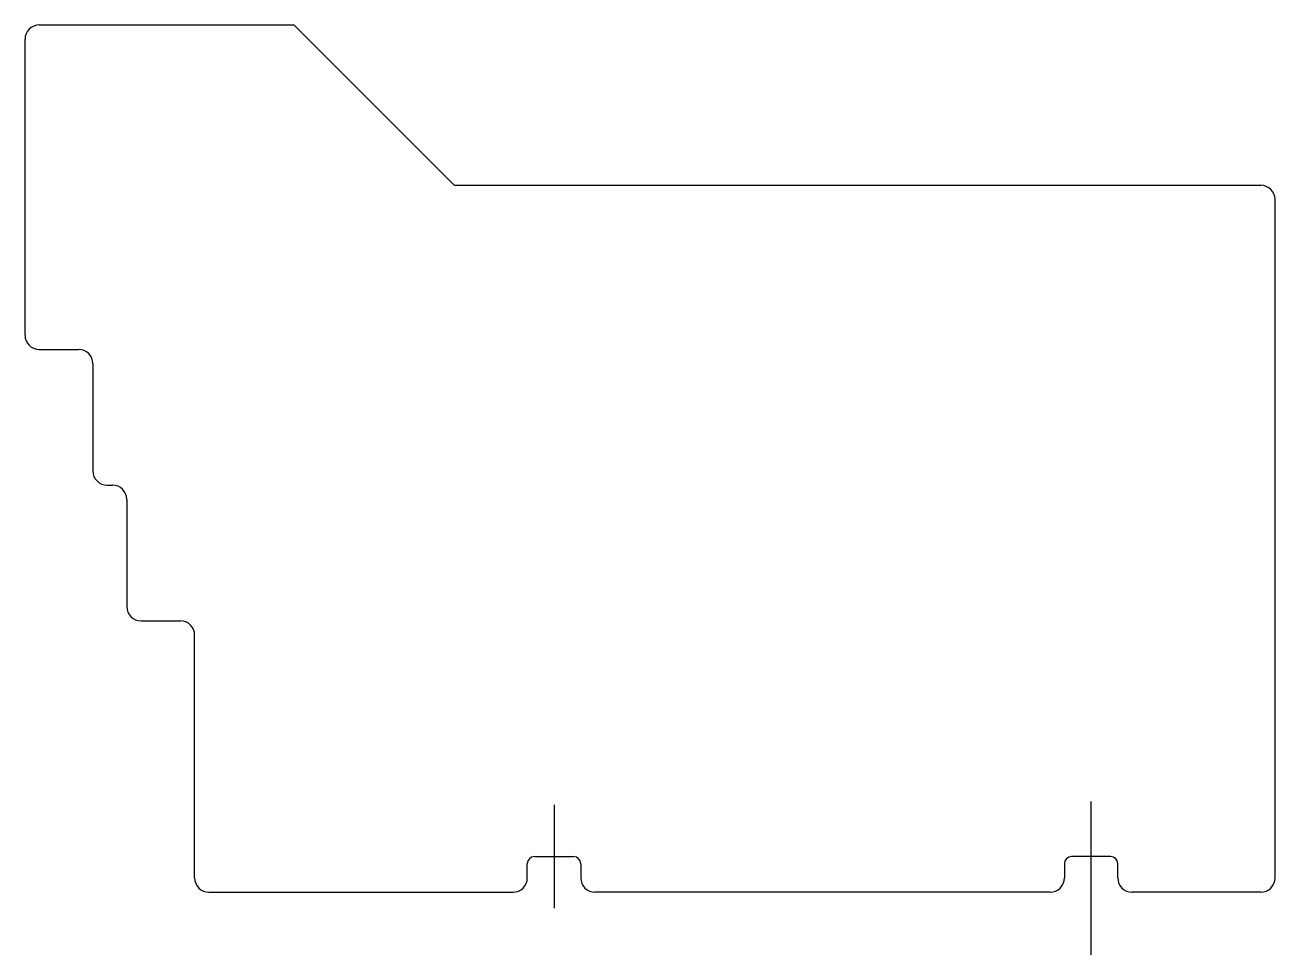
# Model space of a CAD drawing. Header units: millimetres. Extents: x -26 to 150, y -10 to 120.
import ezdxf

# ---------------------------------------------------------------- set-up
doc = ezdxf.new("R2010")
doc.units = ezdxf.units.MM
doc.layers.get('0').update_dxf_attribs({"linetype": 'CONTINUOUS'})

msp = doc.modelspace()

# ---------------------------------------------------------------- linework, layer by layer
for p, q in [((-23.81, 120.42), (11.94, 120.42)), ((-23.81, 120.42), (-23.81, 120.42)), ((11.94, 120.42), (34.44, 97.92)), ((-25.81, 76.87), (-25.81, 118.42)), ((34.44, 97.92), (147.64, 97.92)), ((149.64, 0.67), (149.64, 95.92)), ((-23.81, 74.87), (-18.29, 74.87)), ((-16.29, 72.87), (-16.29, 57.82)), ((-14.29, 55.82), (-13.53, 55.82)), ((-11.53, 53.82), (-11.53, 38.77)), ((-9.53, 36.77), (-4, 36.77)), ((-2, 0.67), (-2, 34.77)), ((48.44, 10.93), (48.44, -3.59)), ((123.82, -10.14), (123.82, 11.39)), ((45.69, 3.67), (51.19, 3.67)), ((126.57, 3.67), (121.07, 3.67)), ((44.69, 0.67), (44.69, 2.67)), ((52.19, 2.67), (52.19, 0.67)), ((120.07, 2.67), (120.07, 0.67)), ((127.57, 0.67), (127.57, 2.67)), ((0, -1.33), (42.69, -1.33)), ((118.07, -1.33), (54.19, -1.33)), ((147.64, -1.33), (129.56, -1.33))]:
    msp.add_line(p, q)
for centre, radius, start, end in [((-23.81, 118.42), 2, 90, 180), ((147.64, 95.92), 2, 0, 90), ((-23.81, 76.87), 2, 180, 269.9994), ((-18.29, 72.87), 2, -0.0006, 89.9994), ((-14.29, 57.82), 2, 179.9994, 270), ((-13.53, 53.82), 2, 0, 90), ((-9.53, 38.77), 2, 180, 270), ((-4, 34.77), 2, 0, 90), ((45.69, 2.67), 1, 90, 180), ((51.19, 2.67), 1, 0, 90), ((121.07, 2.67), 1, 90, 180), ((126.57, 2.67), 1, 0, 90), ((0, 0.67), 2, 180, 270), ((42.69, 0.67), 2, -90, 0), ((54.19, 0.67), 2, 180, 270), ((118.07, 0.67), 2, 270, 360), ((129.57, 0.67), 2, 180, 270), ((147.64, 0.67), 2, -90, 0)]:
    msp.add_arc(centre, radius, start, end)

doc.saveas('drawing.dxf')
